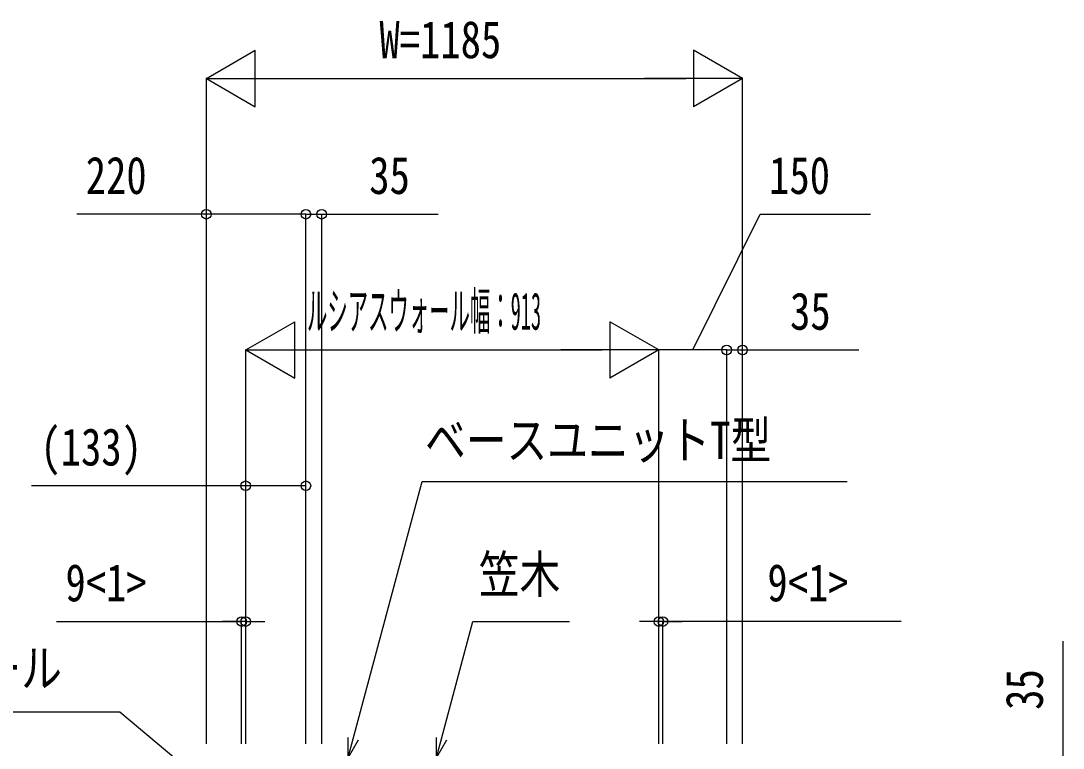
# Model space of a CAD drawing. Units: millimetres, scale not verified. Extents: x -10512 to 10512, y -7425 to 7425.
# Drawn here: x -4973 to -2670, y 280 to 1887 of the extents above; entities that cross this region are included whole.
import ezdxf
from ezdxf.enums import TextEntityAlignment as Align

# ---------------------------------------------------------------- set-up
doc = ezdxf.new("R2010")
doc.units = ezdxf.units.MM
doc.header["$LTSCALE"] = 40
doc.layers.add('0-6_YKK_D', color=6, linetype='Continuous')
doc.styles.add('ＭＳ ゴシック', font='')
doc.styles.get('ＭＳ ゴシック').set_extended_font_data('MS Gothic')

msp = doc.modelspace()

# ---------------------------------------------------------------- linework, layer by layer
at = {"layer": '0-6_YKK_D'}
for p, q in [((-4563.03, 1760), (-4454.78, 1822.5)), ((-4454.78, 1697.5), (-4454.78, 1822.5)), ((-3378.03, 1760), (-3486.28, 1822.5)), ((-3486.28, 1822.5), (-3486.28, 1697.5)), ((-4563.03, 290), (-4563.03, 1761)), ((-4563.03, 1760), (-4454.78, 1697.5)), ((-4563.03, 1760), (-4346.52, 1760)), ((-4438.03, 1760), (-3503.03, 1760)), ((-3378.03, 1760), (-3594.54, 1760)), ((-3378.03, 1760), (-3486.28, 1697.5)), ((-3378.03, 290), (-3378.03, 1761)), ((-4563.03, 290), (-4563.03, 1461)), ((-4343.03, 1460), (-4385.53, 1460)), ((-4343.03, 290), (-4343.03, 1461)), ((-4343.03, 290), (-4343.03, 1461)), ((-4343.03, 1460), (-4308.03, 1460)), ((-4308.03, 290), (-4308.03, 1461)), ((-4308.03, 1460), (-4051.03, 1460)), ((-4476.03, 1160), (-4367.78, 1222.5)), ((-4367.78, 1097.5), (-4367.78, 1222.5)), ((-3563.03, 1160), (-3671.28, 1222.5)), ((-3671.28, 1222.5), (-3671.28, 1097.5)), ((-4476.03, 290), (-4476.03, 1161)), ((-4476.03, 1160), (-4367.78, 1097.5)), ((-4476.03, 1160), (-4259.52, 1160)), ((-4351.03, 1160), (-3688.03, 1160)), ((-3563.03, 1160), (-3779.54, 1160)), ((-3563.03, 1160), (-3671.28, 1097.5)), ((-3563.03, 290), (-3563.03, 1161)), ((-3563.03, 290), (-3563.03, 1161)), ((-3413.03, 1160), (-3563.03, 1160)), ((-3413.03, 1160), (-3455.53, 1160)), ((-3413.03, 290), (-3413.03, 1161)), ((-3413.03, 290), (-3413.03, 1161)), ((-3413.03, 1160), (-3378.03, 1160)), ((-3378.03, 290), (-3378.03, 1161)), ((-3378.03, 1160), (-3121.03, 1160)), ((-4476.03, 290), (-4476.03, 861)), ((-4343.03, 290), (-4343.03, 861)), ((-4894.34, 560), (-4485.03, 560)), ((-4485.03, 560), (-4527.53, 560)), ((-4485.03, 290), (-4485.03, 561)), ((-4476.03, 560), (-4485.03, 560)), ((-4476.03, 560), (-4485.03, 560)), ((-4476.03, 290), (-4476.03, 561)), ((-4476.03, 560), (-4433.53, 560)), ((-3563.03, 560), (-3605.53, 560)), ((-3563.03, 290), (-3563.03, 561)), ((-3554.03, 560), (-3563.03, 560)), ((-3554.03, 290), (-3554.03, 561)), ((-3554.03, 560), (-3511.53, 560)), ((-2669.53, 260), (-2669.53, 517))]:
    msp.add_line(p, q, dxfattribs=at)
for points in [[(-4343.03, 1460), (-4563.03, 1460), (-4849.53, 1460)], [(-3488.03, 1160), (-3339.36, 1460), (-3095.36, 1460)], [(-4343.03, 860), (-4476.03, 860), (-4949.71, 860)], [(-4249.48, 260), (-4238.48, 301.05), (-4086.27, 869.13), (-3146.88, 869.13)], [(-4054.16, 260), (-4043.16, 301.05), (-3973.78, 560), (-3760.77, 560)], [(-3027.16, 560), (-3554.03, 560), (-3563.03, 560)], [(-4414.47, 75), (-4447.03, 102.32), (-4754.12, 360), (-5625.39, 360)], [(-4227.48, 298.1), (-4249.48, 260), (-4249.48, 304)], [(-4032.16, 298.1), (-4054.16, 260), (-4054.16, 304)]]:
    msp.add_lwpolyline(points, dxfattribs=at)
for centre in [(-4563.03, 1460), (-4343.03, 1460), (-4343.03, 1460), (-4308.03, 1460), (-3413.03, 1160), (-3413.03, 1160), (-3378.03, 1160), (-4476.03, 860), (-4343.03, 860), (-4485.03, 560), (-4476.03, 560), (-3563.03, 560), (-3554.03, 560)]:
    msp.add_circle(centre, 10.62, dxfattribs=at)

# ---------------------------------------------------------------- texts
at = {"layer": '0-6_YKK_D', "style": 'ＭＳ ゴシック'}
for s, width, p in [('W=1185', 0.8, (-4180.53, 1780)), ('220', 0.8, (-4829.53, 1480)), ('35', 0.8, (-4203.03, 1480)), ('150', 0.8, (-3319.36, 1480)), ('ルシアスウォール幅：913', 0.4, (-4340.53, 1180)), ('35', 0.8, (-3273.03, 1180)), ('(133)', 0.8, (-4929.71, 880)), ('ベースユニットT型', 0.8, (-4079.74, 894.72)), ('笠木', 0.8, (-3960.86, 598.24)), ('9<1>', 0.8, (-4874.34, 580)), ('9<1>', 0.8, (-3323.16, 580)), ('ルシアスウォール', 0.8, (-5602.22, 390.97))]:
    msp.add_text(s, height=82.48, dxfattribs=dict(at, width=width)).set_placement(p, align=Align.BOTTOM_LEFT)
at = {"layer": '0-6_YKK_D', "style": 'ＭＳ ゴシック', "width": 0.8}
msp.add_text('35', height=82.48, rotation=90, dxfattribs=at).set_placement((-2689.53, 365), align=Align.BOTTOM_LEFT)

doc.saveas('drawing.dxf')
